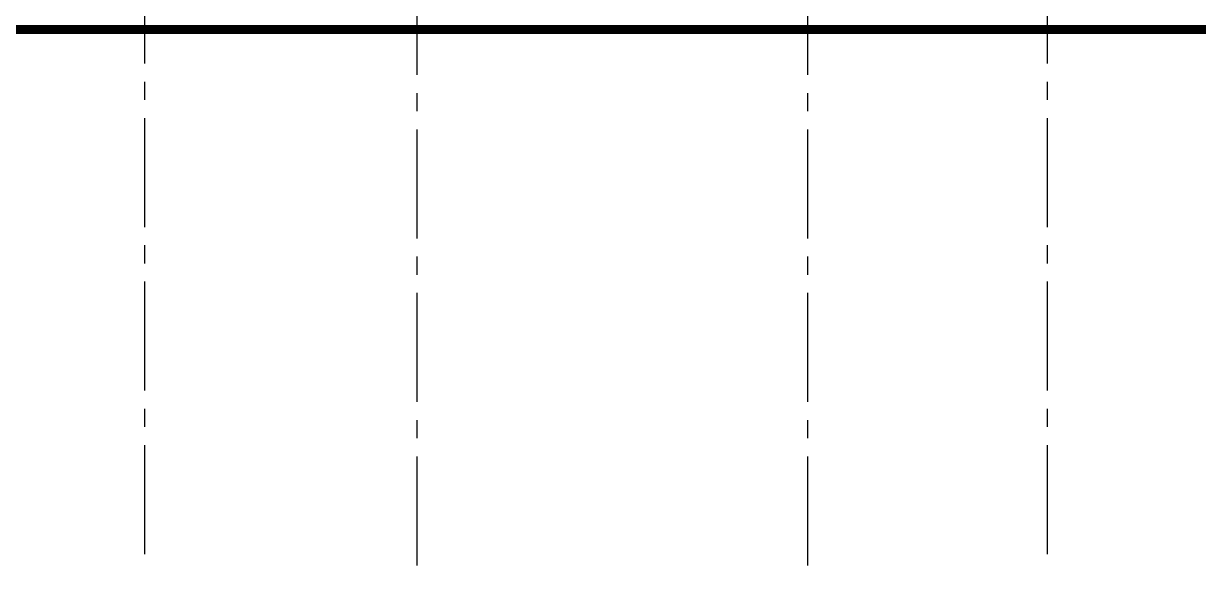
# Model space of a CAD drawing. Header units: inches. Extents: x 30000 to 34048, y 0 to 3165.
# Drawn here: x 33096 to 33484, y 632.2 to 811.2 of the extents above; entities that cross this region are included whole.
import ezdxf

# ---------------------------------------------------------------- set-up
doc = ezdxf.new("R2010")
doc.units = ezdxf.units.IN
doc.header["$LTSCALE"] = 48
doc.header["$MEASUREMENT"] = 0
for name, pattern in [('CENTER2', [1.125, 0.75, -0.125, 0.125, -0.125]), ('HIDDEN', [0.375, 0.25, -0.125]), ('PHANTOM2', [1.25, 0.625, -0.125, 0.125, -0.125, 0.125, -0.125])]:
    doc.linetypes.add(name, pattern=pattern)
for name, color, linetype in [('_0_Objects', 8, 'Continuous'), ('A-Grid(3-32)', 8, 'CENTER2'), ('A-Site-Property', 8, 'PHANTOM2')]:
    doc.layers.add(name, color=color, linetype=linetype)

# ---------------------------------------------------------------- blocks, each defined once
blk = doc.blocks.new('5TH FLOOR - STRUCTURAL GRID')
at = {"layer": 'A-Grid(3-32)'}
for p, q in [((11120.5, -13426.01), (11120.5, -15409.77)), ((11210.5, -15409.77), (11210.5, -13426.01)), ((11339.5, -15409.77), (11339.5, -13426.01)), ((11418.5, -13426.01), (11418.5, -15409.77))]:
    blk.add_line(p, q, dxfattribs=at)

msp = doc.modelspace()

# ---------------------------------------------------------------- linework, layer by layer
at = {"layer": 'A-Site-Property', "const_width": 3}
msp.add_lwpolyline([(30860, 809.26, 0.000391), (30716, 809.14, 0.00127), (30248, 807.22), (30248, 1672.12), (30248, 2571.99), (33651.75, 1937.56, 0.002707), (33800, 1910.76), (33800, 809.26), (30860, 809.26)], format="xyb", dxfattribs=at)

# ---------------------------------------------------------------- block references
at = {"layer": '_0_Objects', "linetype": 'HIDDEN'}
msp.add_blockref('5TH FLOOR - STRUCTURAL GRID', (22015.5, 16042.01), dxfattribs=at)

doc.saveas('drawing.dxf')
